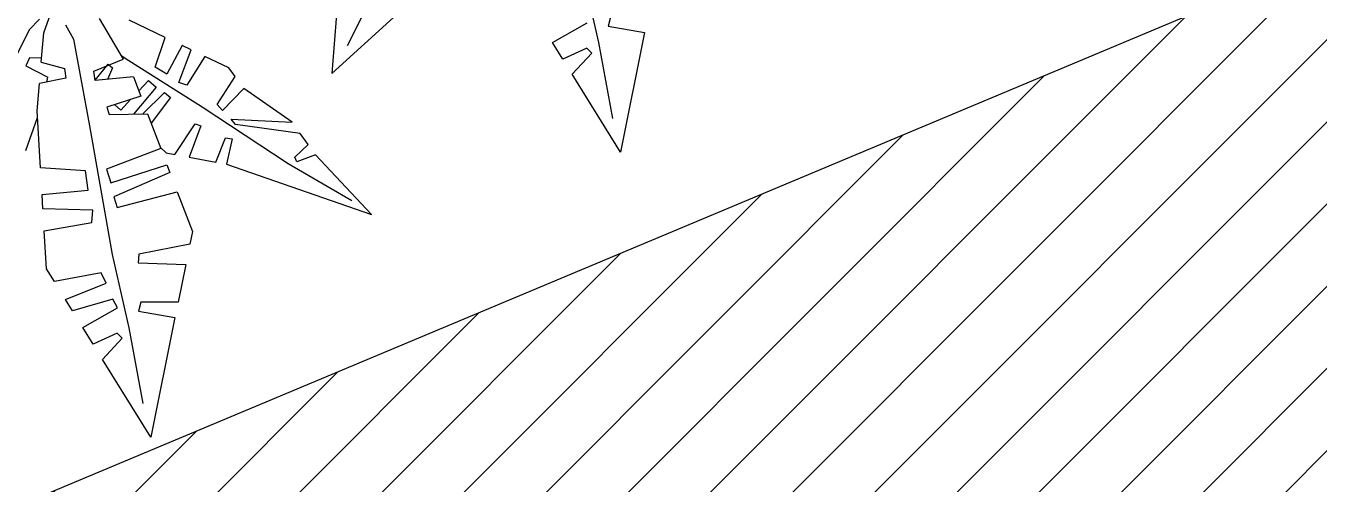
# Model space of a CAD drawing. Header units: millimetres. Extents: x 4686 to 9873, y 2010 to 4441.
# Drawn here: x 5636.8 to 5707.5, y 3766.4 to 3791.4 of the extents above; entities that cross this region are included whole.
import ezdxf

# ---------------------------------------------------------------- set-up
doc = ezdxf.new("R2010")
doc.units = ezdxf.units.MM
doc.layers.add('PALMA_pianta - trees palm', color=104, linetype='Continuous', lineweight=25)
doc.layers.add('SEZIONI_medie_small_section', color=2, linetype='Continuous', lineweight=25)
doc.layers.add('vetro', color=140, linetype='Continuous')

msp = doc.modelspace()

# ---------------------------------------------------------------- hatches: boundary and pattern name
at = {"layer": 'SEZIONI_medie_small_section'}
h = msp.add_hatch(dxfattribs=at)
h.set_pattern_fill('ANSI31', color=256)
h.paths.add_polyline_path([(5605.873, 3687.353), (6686.151, 4139.703), (6686.151, 4167.28), (6596.665, 4167.28), (5605.873, 3752.401)])
edge = h.paths.add_edge_path(flags=17)
edge.add_line((5967.263, 3838.679), (6038.907, 3868.679))
edge.add_line((6406.528, 3838.679), (5967.263, 3838.679))
edge.add_line((6038.907, 3868.679), (6436.528, 3868.679))
edge.add_line((5605.885, 3838.679), (5811.919, 3838.679))
edge.add_line((5811.919, 3838.679), (5883.242, 3868.545))
edge.add_line((5883.242, 3868.545), (5605.885, 3868.545))
edge.add_line((5605.885, 3868.545), (5605.885, 3838.679))
edge.add_line((6116.528, 3764.463), (6126.528, 3764.463))
edge.add_line((6116.528, 3838.679), (6116.528, 3764.463))
edge.add_line((6126.528, 3764.463), (6126.528, 3838.679))
h = msp.add_hatch(dxfattribs=at)
h.set_pattern_fill('ANSI31', color=256)
edge = h.paths.add_edge_path()
edge.add_line((5286.528, 3553.632), (5316.528, 3566.194))
edge.add_line((5286.528, 3553.632), (5286.528, 3088.679))
edge.add_line((5316.528, 3118.679), (5316.528, 3566.194))
edge.add_line((5686.528, 3118.679), (5316.528, 3118.679))
edge.add_line((5286.528, 3088.679), (5716.528, 3088.679))
edge.add_line((5716.528, 3088.679), (5716.528, 3208.679))
edge.add_line((5686.528, 3213.679), (5686.528, 3118.679))
edge.add_line((6116.528, 3213.679), (5686.528, 3213.679))
edge.add_line((5716.528, 3208.679), (6086.528, 3208.679))
edge.add_line((6116.528, 3118.679), (6116.528, 3213.679))
edge.add_line((6086.528, 3208.679), (6086.528, 3088.679))
edge.add_line((6436.528, 3088.679), (6116.528, 3088.679))
edge.add_line((6086.528, 3088.679), (6116.528, 3088.679))
edge.add_line((6116.528, 3118.679), (6406.528, 3118.679))
edge.add_line((6406.528, 3118.679), (6406.528, 3838.679))
edge.add_line((6436.528, 3868.679), (6436.528, 3088.679))

# ---------------------------------------------------------------- linework, layer by layer
at = {"layer": 'PALMA_pianta - trees palm'}
for p, q in [((5654.015, 3794.83), (5653.54, 3788.785)), ((5667.193, 3794.475), (5668.107, 3790.47)), ((5656.083, 3793.714), (5654.373, 3790.287)), ((5637.791, 3791.002), (5638.384, 3792.644)), ((5637.562, 3791.745), (5636.991, 3791.174)), ((5638.982, 3791.445), (5639.413, 3790.668)), ((5640.815, 3791.795), (5642.131, 3789.563)), ((5644.43, 3790.758), (5642.458, 3791.705)), ((5653.54, 3788.785), (5656.902, 3791.845)), ((5665.597, 3790.482), (5667.487, 3791.551)), ((5668.759, 3791.866), (5668.642, 3791.372)), ((5668.642, 3791.372), (5670.632, 3791.026)), ((5636.991, 3791.174), (5635.04, 3787.242)), ((5637.654, 3789.4), (5637.791, 3791.002)), ((5639.413, 3790.668), (5640.29, 3785.92)), ((5643.883, 3789.125), (5644.43, 3790.758)), ((5670.632, 3791.026), (5669.309, 3784.488)), ((5645.35, 3790.317), (5644.522, 3788.749)), ((5645.169, 3788.287), (5645.843, 3790.08)), ((5645.843, 3790.08), (5645.35, 3790.317)), ((5645.843, 3790.08), (5645.35, 3790.317)), ((5666.164, 3789.566), (5665.597, 3790.482)), ((5667.469, 3790.174), (5666.164, 3789.566)), ((5667.741, 3789.896), (5667.469, 3790.174)), ((5668.107, 3790.47), (5668.881, 3786.328)), ((5637.015, 3789.636), (5636.818, 3789.197)), ((5637.673, 3789.63), (5637.015, 3789.636)), ((5637.654, 3789.4), (5638.924, 3789.049)), ((5640.521, 3788.919), (5642.131, 3789.563)), ((5640.593, 3788.427), (5641.314, 3789.287)), ((5641.314, 3789.287), (5641.548, 3789.091)), ((5642.005, 3789.778), (5642.237, 3789.628)), ((5642.237, 3789.628), (5646.454, 3786.972)), ((5646.603, 3789.715), (5645.614, 3788.153)), ((5647.909, 3789.088), (5646.603, 3789.715)), ((5666.676, 3788.74), (5667.741, 3789.896)), ((5636.818, 3789.197), (5638.011, 3788.585)), ((5639, 3788.525), (5637.553, 3788.238)), ((5637.959, 3788.318), (5638.011, 3788.585)), ((5638.924, 3789.049), (5639, 3788.525)), ((5640.597, 3788.395), (5640.521, 3788.919)), ((5642.696, 3788.606), (5640.597, 3788.395)), ((5641.548, 3789.091), (5641.279, 3788.463)), ((5642.696, 3788.606), (5643.098, 3787.55)), ((5644.522, 3788.749), (5643.883, 3789.125)), ((5647.266, 3787.088), (5648.247, 3788.624)), ((5648.247, 3788.624), (5647.909, 3789.088)), ((5669.309, 3784.488), (5666.676, 3788.74)), ((5637.425, 3786.75), (5637.553, 3788.238)), ((5643.935, 3788.047), (5642.691, 3786.562)), ((5642.988, 3787.838), (5643.514, 3788.4)), ((5643.514, 3788.4), (5643.935, 3788.047)), ((5645.614, 3788.153), (5645.169, 3788.287)), ((5648.725, 3787.966), (5647.554, 3786.767)), ((5651.359, 3786.119), (5648.725, 3787.966)), ((5651.359, 3786.119), (5648.725, 3787.966)), ((5643.098, 3787.55), (5641.24, 3786.955)), ((5641.667, 3787.091), (5641.998, 3786.781)), ((5641.998, 3786.781), (5642.555, 3787.376)), ((5643.19, 3786.57), (5644.394, 3787.742)), ((5644.722, 3787.468), (5643.664, 3786.064)), ((5644.394, 3787.742), (5644.722, 3787.468)), ((5647.554, 3786.767), (5647.266, 3787.088)), ((5636.81, 3784.572), (5637.447, 3786.386)), ((5637.611, 3783.63), (5637.425, 3786.75)), ((5641.24, 3786.955), (5641.373, 3786.54)), ((5641.373, 3786.54), (5643.469, 3786.575)), ((5643.469, 3786.575), (5644.184, 3784.696)), ((5646.454, 3786.972), (5651.146, 3783.879)), ((5640.29, 3785.92), (5641.523, 3778.908)), ((5644.962, 3784.368), (5646.06, 3786.028)), ((5646.373, 3785.926), (5645.742, 3784.219)), ((5646.06, 3786.028), (5646.373, 3785.926)), ((5648.029, 3786.29), (5651.359, 3786.119)), ((5648.27, 3786.008), (5648.029, 3786.29)), ((5651.803, 3785.509), (5648.27, 3786.008)), ((5647.19, 3783.943), (5647.729, 3785.267)), ((5647.729, 3785.267), (5648.081, 3785.212)), ((5648.081, 3785.212), (5647.778, 3783.831)), ((5652.246, 3784.899), (5651.803, 3785.509)), ((5644.184, 3784.696), (5641.225, 3783.567)), ((5644.16, 3784.76), (5644.482, 3784.459)), ((5644.482, 3784.459), (5644.962, 3784.368)), ((5651.506, 3784.214), (5652.246, 3784.899)), ((5652.646, 3784.348), (5651.615, 3783.964)), ((5655.707, 3781.079), (5652.646, 3784.348)), ((5640.066, 3783.471), (5637.611, 3783.63)), ((5641.225, 3783.567), (5641.463, 3782.82)), ((5641.463, 3782.82), (5644.526, 3783.798)), ((5644.526, 3783.798), (5644.684, 3783.383)), ((5644.526, 3783.798), (5644.684, 3783.383)), ((5645.742, 3784.219), (5647.19, 3783.943)), ((5647.778, 3783.831), (5655.707, 3781.079)), ((5651.146, 3783.879), (5654.628, 3781.844)), ((5651.615, 3783.964), (5651.506, 3784.214)), ((5640.218, 3782.422), (5640.066, 3783.471)), ((5644.684, 3783.383), (5641.619, 3782.047)), ((5637.697, 3782.175), (5640.218, 3782.422)), ((5637.744, 3781.395), (5637.697, 3782.175)), ((5637.744, 3781.395), (5637.697, 3782.175)), ((5641.804, 3781.466), (5645.085, 3782.331)), ((5645.085, 3782.331), (5645.912, 3780.157)), ((5641.619, 3782.047), (5641.804, 3781.466)), ((5640.479, 3781.317), (5637.744, 3781.395)), ((5640.416, 3780.657), (5640.479, 3781.317)), ((5637.815, 3780.193), (5640.416, 3780.657)), ((5637.938, 3778.127), (5637.815, 3780.193)), ((5645.912, 3780.157), (5645.774, 3779.473)), ((5645.774, 3779.473), (5642.985, 3778.917)), ((5641.523, 3778.908), (5642.437, 3774.902)), ((5642.985, 3778.917), (5642.951, 3778.45)), ((5638.37, 3777.429), (5637.938, 3778.127)), ((5640.931, 3777.896), (5638.37, 3777.429)), ((5641.2, 3777.342), (5640.931, 3777.896)), ((5642.951, 3778.45), (5645.549, 3778.361)), ((5645.549, 3778.361), (5645.131, 3776.296)), ((5638.982, 3776.441), (5641.2, 3777.342)), ((5639.36, 3775.831), (5638.982, 3776.441)), ((5639.36, 3775.831), (5638.982, 3776.441)), ((5641.575, 3776.456), (5639.36, 3775.831)), ((5639.927, 3774.915), (5641.817, 3775.984)), ((5641.817, 3775.984), (5641.575, 3776.456)), ((5643.089, 3776.299), (5642.972, 3775.805)), ((5642.972, 3775.805), (5644.961, 3775.459)), ((5645.131, 3776.296), (5643.089, 3776.299)), ((5644.961, 3775.459), (5643.638, 3768.921)), ((5640.494, 3773.999), (5639.927, 3774.915)), ((5641.799, 3774.607), (5640.494, 3773.999)), ((5642.071, 3774.328), (5641.799, 3774.607)), ((5642.437, 3774.902), (5643.211, 3770.761)), ((5641.006, 3773.173), (5642.071, 3774.328)), ((5643.638, 3768.921), (5641.006, 3773.173))]:
    msp.add_line(p, q, dxfattribs=at)
at = {"layer": 'SEZIONI_medie_small_section', "color": 3}
msp.add_line((6596.665, 4167.28), (5605.873, 3752.401), dxfattribs=at)
at = {"layer": 'vetro'}
msp.add_line((5811.919, 3838.679), (5605.873, 3752.401), dxfattribs=at)

doc.saveas('drawing.dxf')
